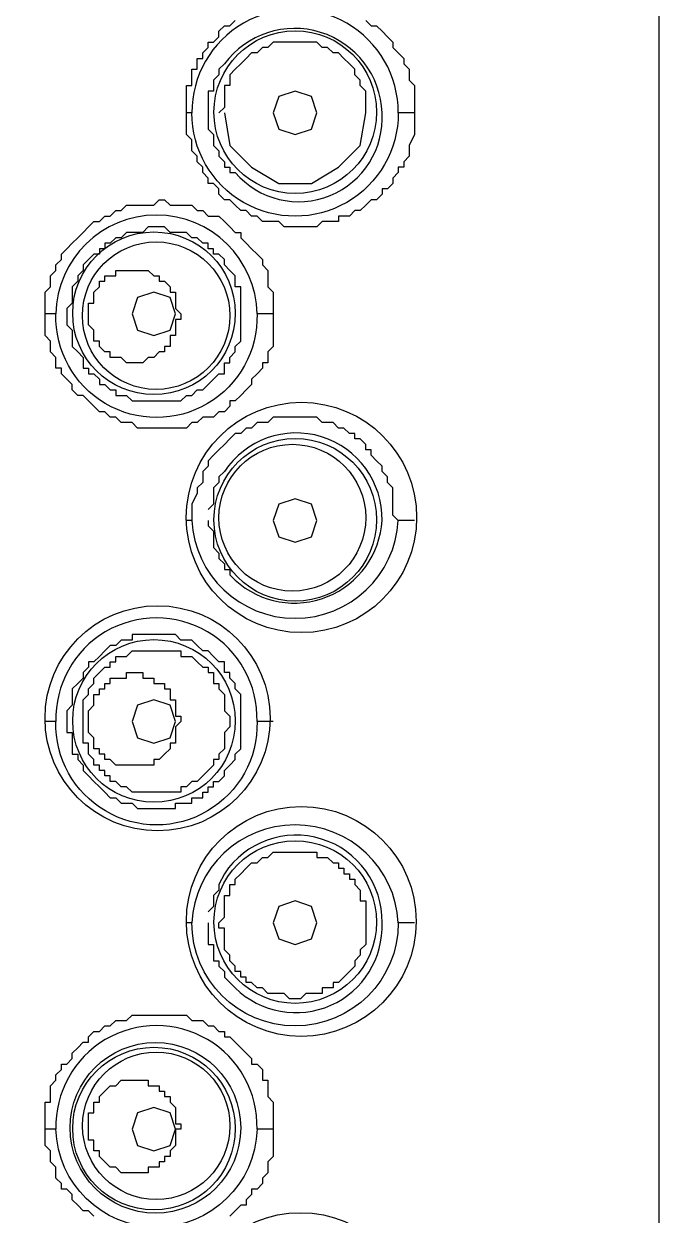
# Model space of a CAD drawing. Extents: x -1585 to -1165, y -4178 to -3881.
# Drawn here: x -1409.94 to -1406.47, y -3987.14 to -3980.62 of the extents above; entities that cross this region are included whole.
import ezdxf

# ---------------------------------------------------------------- set-up
doc = ezdxf.new("R2010")
doc.units = 0
doc.header["$LTSCALE"] = 7
doc.layers.add('DWG', color=7, linetype='CONTINUOUS')

msp = doc.modelspace()

# ---------------------------------------------------------------- linework, layer by layer
at = {"layer": 'DWG'}
for points in [[(-1406.4663, -4033.5221), (-1406.4663, -3967.1796), (-1415.6591, -3967.1796), (-1415.6591, -4033.5221)], [(-1408.5786, -3981.1026), (-1408.5488, -3981.1918), (-1408.4596, -3981.2216), (-1408.3703, -3981.1918), (-1408.3406, -3981.1026), (-1408.3703, -3981.0133), (-1408.4596, -3980.9836), (-1408.5488, -3981.0133)], [(-1409.8281, -3982.2033), (-1409.8281, -3982.1736), (-1409.8281, -3982.1438), (-1409.8281, -3982.1141), (-1409.8281, -3982.0843), (-1409.7983, -3982.0546), (-1409.7983, -3982.0248), (-1409.7983, -3981.9951), (-1409.7686, -3981.9653), (-1409.7686, -3981.9356), (-1409.7388, -3981.9058), (-1409.7388, -3981.8761), (-1409.7091, -3981.8463), (-1409.6793, -3981.8166), (-1409.6496, -3981.7868), (-1409.6198, -3981.7571), (-1409.5901, -3981.7273), (-1409.5603, -3981.6976), (-1409.5306, -3981.6976), (-1409.5008, -3981.6678), (-1409.4711, -3981.6678), (-1409.4413, -3981.6381), (-1409.4116, -3981.6381), (-1409.3818, -3981.6083), (-1409.3521, -3981.6083), (-1409.3223, -3981.6083), (-1409.2926, -3981.6083), (-1409.2628, -3981.6083), (-1409.2331, -3981.6083), (-1409.2033, -3981.5786), (-1409.1736, -3981.5786), (-1409.1438, -3981.6083), (-1409.1141, -3981.6083), (-1409.0843, -3981.6083), (-1409.0546, -3981.6083), (-1409.0248, -3981.6083), (-1408.9951, -3981.6381), (-1408.9653, -3981.6381), (-1408.9356, -3981.6678), (-1408.9058, -3981.6678), (-1408.8761, -3981.6678), (-1408.8463, -3981.6976), (-1408.8166, -3981.7273), (-1408.7868, -3981.7571), (-1408.7571, -3981.7571), (-1408.7571, -3981.7868), (-1408.7273, -3981.8166), (-1408.6976, -3981.8463), (-1408.6678, -3981.8761), (-1408.6381, -3981.9058), (-1408.6381, -3981.9356), (-1408.6083, -3981.9653), (-1408.6083, -3981.9951), (-1408.6083, -3982.0248), (-1408.6083, -3982.0546), (-1408.5786, -3982.0843), (-1408.5786, -3982.1141), (-1408.5786, -3982.1438), (-1408.5786, -3982.2033), (-1408.5786, -3982.2331), (-1408.5786, -3982.2628), (-1408.5786, -3982.2926), (-1408.5786, -3982.3223), (-1408.5786, -3982.3521), (-1408.5786, -3982.3818), (-1408.6083, -3982.4116), (-1408.6083, -3982.4413), (-1408.6083, -3982.4711), (-1408.6381, -3982.4711), (-1408.6381, -3982.5008), (-1408.6678, -3982.5306), (-1408.6976, -3982.5603), (-1408.6976, -3982.5901), (-1408.7273, -3982.6198), (-1408.7571, -3982.6496), (-1408.7868, -3982.6793), (-1408.8166, -3982.6793), (-1408.8166, -3982.7091), (-1408.8463, -3982.7388), (-1408.8761, -3982.7388), (-1408.9058, -3982.7686), (-1408.9356, -3982.7686), (-1408.9653, -3982.7686), (-1408.9951, -3982.7983), (-1409.0248, -3982.7983), (-1409.0546, -3982.8281), (-1409.0843, -3982.8281), (-1409.1141, -3982.8281), (-1409.1438, -3982.8281), (-1409.1736, -3982.8281), (-1409.2033, -3982.8281), (-1409.2331, -3982.8281), (-1409.2628, -3982.8281), (-1409.2926, -3982.8281), (-1409.3223, -3982.8281), (-1409.3521, -3982.7983), (-1409.3818, -3982.7983), (-1409.4116, -3982.7983), (-1409.4413, -3982.7686), (-1409.4711, -3982.7686), (-1409.5008, -3982.7388), (-1409.5306, -3982.7388), (-1409.5603, -3982.7091), (-1409.5901, -3982.6793), (-1409.6198, -3982.6496), (-1409.6496, -3982.6496), (-1409.6793, -3982.6198), (-1409.6793, -3982.5901), (-1409.7091, -3982.5603), (-1409.7388, -3982.5306), (-1409.7388, -3982.5008), (-1409.7686, -3982.5008), (-1409.7686, -3982.4711), (-1409.7686, -3982.4413), (-1409.7983, -3982.4116), (-1409.7983, -3982.3818), (-1409.7983, -3982.3521), (-1409.8281, -3982.3223), (-1409.8281, -3982.2926), (-1409.8281, -3982.2628), (-1409.8281, -3982.2331)], [(-1409.7091, -3982.2033), (-1409.7091, -3982.2331), (-1409.7091, -3982.2628), (-1409.6793, -3982.2926), (-1409.6793, -3982.3223), (-1409.6793, -3982.3521), (-1409.6793, -3982.3818), (-1409.6496, -3982.4116), (-1409.6198, -3982.4413), (-1409.6198, -3982.4711), (-1409.6198, -3982.5008), (-1409.5901, -3982.5008), (-1409.5901, -3982.5306), (-1409.5603, -3982.5306), (-1409.5306, -3982.5603), (-1409.5306, -3982.5901), (-1409.5008, -3982.5901), (-1409.4711, -3982.6198), (-1409.4413, -3982.6198), (-1409.4413, -3982.6496), (-1409.4116, -3982.6496), (-1409.3818, -3982.6496), (-1409.3521, -3982.6793), (-1409.3223, -3982.6793), (-1409.2926, -3982.6793), (-1409.2628, -3982.6793), (-1409.2331, -3982.6793), (-1409.2033, -3982.6793), (-1409.1736, -3982.6793), (-1409.1438, -3982.6793), (-1409.1141, -3982.6793), (-1409.0843, -3982.6793), (-1409.0546, -3982.6496), (-1409.0248, -3982.6496), (-1408.9951, -3982.6198), (-1408.9653, -3982.6198), (-1408.9356, -3982.5901), (-1408.9058, -3982.5603), (-1408.8761, -3982.5306), (-1408.8463, -3982.5306), (-1408.8463, -3982.5008), (-1408.8463, -3982.4711), (-1408.8166, -3982.4711), (-1408.8166, -3982.4413), (-1408.7868, -3982.4116), (-1408.7868, -3982.3818), (-1408.7571, -3982.3521), (-1408.7571, -3982.3223), (-1408.7571, -3982.2926), (-1408.7571, -3982.2628), (-1408.7571, -3982.2331), (-1408.7571, -3982.2033), (-1408.7571, -3982.1736), (-1408.7571, -3982.1438), (-1408.7571, -3982.1141), (-1408.7571, -3982.0843), (-1408.7571, -3982.0546), (-1408.7868, -3982.0546), (-1408.7868, -3982.0248), (-1408.7868, -3981.9951), (-1408.8166, -3981.9653), (-1408.8463, -3981.9356), (-1408.8463, -3981.9058), (-1408.8761, -3981.8761), (-1408.9058, -3981.8761), (-1408.9058, -3981.8463), (-1408.9356, -3981.8463), (-1408.9356, -3981.8166), (-1408.9653, -3981.8166), (-1408.9951, -3981.7868), (-1409.0248, -3981.7868), (-1409.0546, -3981.7571), (-1409.0843, -3981.7571), (-1409.1141, -3981.7571), (-1409.1438, -3981.7571), (-1409.1736, -3981.7273), (-1409.2033, -3981.7273), (-1409.2331, -3981.7273), (-1409.2628, -3981.7273), (-1409.2926, -3981.7571), (-1409.3223, -3981.7571), (-1409.3521, -3981.7571), (-1409.3818, -3981.7571), (-1409.4116, -3981.7868), (-1409.4413, -3981.7868), (-1409.4711, -3981.8166), (-1409.5008, -3981.8166), (-1409.5008, -3981.8463), (-1409.5306, -3981.8463), (-1409.5306, -3981.8761), (-1409.5603, -3981.8761), (-1409.5901, -3981.9058), (-1409.6198, -3981.9356), (-1409.6198, -3981.9653), (-1409.6496, -3981.9951), (-1409.6496, -3982.0248), (-1409.6793, -3982.0546), (-1409.6793, -3982.0843), (-1409.6793, -3982.1141), (-1409.6793, -3982.1438), (-1409.7091, -3982.1736)], [(-1409.5901, -3982.2033), (-1409.5901, -3982.1736), (-1409.5901, -3982.1438), (-1409.5603, -3982.1438), (-1409.5603, -3982.1141), (-1409.5603, -3982.0843), (-1409.5306, -3982.0546), (-1409.5306, -3982.0248), (-1409.5008, -3982.0248), (-1409.5008, -3981.9951), (-1409.4711, -3981.9951), (-1409.4413, -3981.9951), (-1409.4413, -3981.9653), (-1409.4116, -3981.9653), (-1409.3818, -3981.9653), (-1409.3521, -3981.9653), (-1409.3223, -3981.9653), (-1409.2926, -3981.9653), (-1409.2628, -3981.9653), (-1409.2331, -3981.9951), (-1409.2033, -3981.9951), (-1409.2033, -3982.0248), (-1409.1736, -3982.0248), (-1409.1438, -3982.0546), (-1409.1438, -3982.0843), (-1409.1141, -3982.0843), (-1409.1141, -3982.1141), (-1409.1141, -3982.1438), (-1409.1141, -3982.1736), (-1409.0843, -3982.2033), (-1409.0843, -3982.2331), (-1409.1141, -3982.2331), (-1409.1141, -3982.2628), (-1409.1141, -3982.2926), (-1409.1141, -3982.3223), (-1409.1438, -3982.3223), (-1409.1438, -3982.3521), (-1409.1438, -3982.3818), (-1409.1736, -3982.3818), (-1409.1736, -3982.4116), (-1409.2033, -3982.4116), (-1409.2331, -3982.4413), (-1409.2628, -3982.4413), (-1409.2926, -3982.4711), (-1409.3223, -3982.4711), (-1409.3521, -3982.4711), (-1409.3818, -3982.4711), (-1409.4116, -3982.4413), (-1409.4413, -3982.4413), (-1409.4711, -3982.4413), (-1409.4711, -3982.4116), (-1409.5008, -3982.4116), (-1409.5306, -3982.3818), (-1409.5306, -3982.3521), (-1409.5603, -3982.3521), (-1409.5603, -3982.3223), (-1409.5603, -3982.2926), (-1409.5901, -3982.2628), (-1409.5901, -3982.2331)], [(-1409.3521, -3982.2033), (-1409.3223, -3982.2926), (-1409.2331, -3982.3223), (-1409.1438, -3982.2926), (-1409.1141, -3982.2033), (-1409.1438, -3982.1141), (-1409.2331, -3982.0843), (-1409.3223, -3982.1141)], [(-1408.5786, -3983.3338), (-1408.5488, -3983.4231), (-1408.4596, -3983.4528), (-1408.3703, -3983.4231), (-1408.3406, -3983.3338), (-1408.3703, -3983.2446), (-1408.4596, -3983.2148), (-1408.5488, -3983.2446)], [(-1409.7091, -3984.4346), (-1409.7091, -3984.4643), (-1409.7091, -3984.4941), (-1409.6793, -3984.4941), (-1409.6793, -3984.5238), (-1409.6793, -3984.5536), (-1409.6793, -3984.5833), (-1409.6793, -3984.6131), (-1409.6496, -3984.6131), (-1409.6496, -3984.6428), (-1409.6198, -3984.6726), (-1409.6198, -3984.7023), (-1409.5901, -3984.7321), (-1409.5603, -3984.7618), (-1409.5306, -3984.7916), (-1409.5008, -3984.8213), (-1409.4711, -3984.8511), (-1409.4413, -3984.8511), (-1409.4116, -3984.8808), (-1409.3818, -3984.8808), (-1409.3521, -3984.8808), (-1409.3223, -3984.9106), (-1409.2926, -3984.9106), (-1409.2628, -3984.9106), (-1409.2331, -3984.9106), (-1409.2033, -3984.9106), (-1409.1736, -3984.9106), (-1409.1438, -3984.9106), (-1409.1141, -3984.9106), (-1409.1141, -3984.8808), (-1409.0843, -3984.8808), (-1409.0546, -3984.8808), (-1409.0248, -3984.8808), (-1409.0248, -3984.8511), (-1408.9951, -3984.8511), (-1408.9653, -3984.8511), (-1408.9653, -3984.8213), (-1408.9356, -3984.8213), (-1408.9356, -3984.7916), (-1408.9058, -3984.7916), (-1408.9058, -3984.7618), (-1408.8761, -3984.7618), (-1408.8463, -3984.7321), (-1408.8463, -3984.7023), (-1408.8166, -3984.6726), (-1408.7868, -3984.6428), (-1408.7868, -3984.6131), (-1408.7571, -3984.5833), (-1408.7571, -3984.5536), (-1408.7571, -3984.5238), (-1408.7571, -3984.4941), (-1408.7571, -3984.4643), (-1408.7571, -3984.4346), (-1408.7571, -3984.4048), (-1408.7571, -3984.3751), (-1408.7571, -3984.3453), (-1408.7571, -3984.3156), (-1408.7571, -3984.2858), (-1408.7868, -3984.2561), (-1408.7868, -3984.2263), (-1408.8166, -3984.1966), (-1408.8166, -3984.1668), (-1408.8463, -3984.1668), (-1408.8463, -3984.1371), (-1408.8463, -3984.1073), (-1408.8761, -3984.1073), (-1408.9058, -3984.0776), (-1408.9356, -3984.0478), (-1408.9653, -3984.0478), (-1408.9951, -3984.0181), (-1409.0248, -3983.9883), (-1409.0546, -3983.9883), (-1409.0843, -3983.9883), (-1409.1141, -3983.9586), (-1409.1438, -3983.9586), (-1409.1736, -3983.9586), (-1409.2033, -3983.9586), (-1409.2331, -3983.9586), (-1409.2628, -3983.9586), (-1409.2926, -3983.9586), (-1409.3223, -3983.9586), (-1409.3521, -3983.9586), (-1409.3521, -3983.9883), (-1409.3818, -3983.9883), (-1409.4116, -3983.9883), (-1409.4413, -3984.0181), (-1409.4711, -3984.0181), (-1409.5008, -3984.0478), (-1409.5306, -3984.0776), (-1409.5603, -3984.1073), (-1409.5901, -3984.1073), (-1409.5901, -3984.1371), (-1409.6198, -3984.1668), (-1409.6198, -3984.1966), (-1409.6496, -3984.2263), (-1409.6793, -3984.2561), (-1409.6793, -3984.2858), (-1409.6793, -3984.3156), (-1409.6793, -3984.3453), (-1409.7091, -3984.3751), (-1409.7091, -3984.4048)], [(-1409.6198, -3984.4346), (-1409.6198, -3984.4048), (-1409.6198, -3984.3751), (-1409.6198, -3984.3453), (-1409.6198, -3984.3156), (-1409.5901, -3984.2858), (-1409.5901, -3984.2561), (-1409.5603, -3984.2263), (-1409.5603, -3984.1966), (-1409.5306, -3984.1668), (-1409.5008, -3984.1371), (-1409.4711, -3984.1371), (-1409.4711, -3984.1073), (-1409.4413, -3984.1073), (-1409.4413, -3984.0776), (-1409.4116, -3984.0776), (-1409.3818, -3984.0776), (-1409.3521, -3984.0478), (-1409.3223, -3984.0478), (-1409.2926, -3984.0478), (-1409.2628, -3984.0478), (-1409.2331, -3984.0478), (-1409.2033, -3984.0478), (-1409.1736, -3984.0478), (-1409.1438, -3984.0478), (-1409.1141, -3984.0478), (-1409.0843, -3984.0478), (-1409.0843, -3984.0776), (-1409.0546, -3984.0776), (-1409.0248, -3984.0776), (-1408.9951, -3984.1073), (-1408.9653, -3984.1371), (-1408.9356, -3984.1371), (-1408.9356, -3984.1668), (-1408.9058, -3984.1668), (-1408.9058, -3984.1966), (-1408.9058, -3984.2263), (-1408.8761, -3984.2263), (-1408.8761, -3984.2561), (-1408.8463, -3984.2858), (-1408.8463, -3984.3156), (-1408.8463, -3984.3453), (-1408.8463, -3984.3751), (-1408.8166, -3984.4048), (-1408.8166, -3984.4346), (-1408.8166, -3984.4643), (-1408.8463, -3984.4941), (-1408.8463, -3984.5238), (-1408.8463, -3984.5536), (-1408.8463, -3984.5833), (-1408.8761, -3984.6131), (-1408.8761, -3984.6428), (-1408.9058, -3984.6428), (-1408.9058, -3984.6726), (-1408.9356, -3984.7023), (-1408.9653, -3984.7321), (-1408.9951, -3984.7618), (-1409.0248, -3984.7618), (-1409.0546, -3984.7916), (-1409.0843, -3984.7916), (-1409.0843, -3984.8213), (-1409.1141, -3984.8213), (-1409.1438, -3984.8213), (-1409.1736, -3984.8213), (-1409.2033, -3984.8213), (-1409.2331, -3984.8213), (-1409.2628, -3984.8213), (-1409.2926, -3984.8213), (-1409.3223, -3984.8213), (-1409.3521, -3984.8213), (-1409.3818, -3984.7916), (-1409.4116, -3984.7916), (-1409.4413, -3984.7618), (-1409.4711, -3984.7618), (-1409.4711, -3984.7321), (-1409.5008, -3984.7321), (-1409.5008, -3984.7023), (-1409.5306, -3984.7023), (-1409.5306, -3984.6726), (-1409.5603, -3984.6726), (-1409.5603, -3984.6428), (-1409.5901, -3984.6131), (-1409.5901, -3984.5833), (-1409.5901, -3984.5536), (-1409.6198, -3984.5536), (-1409.6198, -3984.5238), (-1409.6198, -3984.4941), (-1409.6198, -3984.4643)], [(-1409.5901, -3984.4346), (-1409.5901, -3984.4048), (-1409.5901, -3984.3751), (-1409.5603, -3984.3453), (-1409.5603, -3984.3156), (-1409.5603, -3984.2858), (-1409.5306, -3984.2858), (-1409.5306, -3984.2561), (-1409.5008, -3984.2561), (-1409.5008, -3984.2263), (-1409.4711, -3984.2263), (-1409.4711, -3984.1966), (-1409.4413, -3984.1966), (-1409.4116, -3984.1966), (-1409.3818, -3984.1966), (-1409.3818, -3984.1668), (-1409.3521, -3984.1668), (-1409.3223, -3984.1668), (-1409.2926, -3984.1668), (-1409.2926, -3984.1966), (-1409.2628, -3984.1966), (-1409.2331, -3984.1966), (-1409.2331, -3984.2263), (-1409.2033, -3984.2263), (-1409.1736, -3984.2263), (-1409.1736, -3984.2561), (-1409.1438, -3984.2561), (-1409.1438, -3984.2858), (-1409.1438, -3984.3156), (-1409.1141, -3984.3156), (-1409.1141, -3984.3453), (-1409.1141, -3984.3751), (-1409.1141, -3984.4048), (-1409.0843, -3984.4048), (-1409.0843, -3984.4346), (-1409.1141, -3984.4643), (-1409.1141, -3984.4941), (-1409.1141, -3984.5238), (-1409.1141, -3984.5536), (-1409.1438, -3984.5536), (-1409.1438, -3984.5833), (-1409.1736, -3984.6131), (-1409.2033, -3984.6428), (-1409.2331, -3984.6428), (-1409.2331, -3984.6726), (-1409.2628, -3984.6726), (-1409.2926, -3984.6726), (-1409.3223, -3984.6726), (-1409.3521, -3984.6726), (-1409.3818, -3984.6726), (-1409.4116, -3984.6726), (-1409.4413, -3984.6726), (-1409.4711, -3984.6428), (-1409.5008, -3984.6428), (-1409.5008, -3984.6131), (-1409.5306, -3984.6131), (-1409.5306, -3984.5833), (-1409.5603, -3984.5833), (-1409.5603, -3984.5536), (-1409.5603, -3984.5238), (-1409.5901, -3984.4941), (-1409.5901, -3984.4643)], [(-1409.3521, -3984.4346), (-1409.3223, -3984.5238), (-1409.2331, -3984.5536), (-1409.1438, -3984.5238), (-1409.1141, -3984.4346), (-1409.1438, -3984.3453), (-1409.2331, -3984.3156), (-1409.3223, -3984.3453)], [(-1408.0728, -3985.5353), (-1408.0728, -3985.5651), (-1408.0728, -3985.5948), (-1408.0728, -3985.6246), (-1408.0728, -3985.6543), (-1408.1026, -3985.6841), (-1408.1026, -3985.7138), (-1408.1323, -3985.7436), (-1408.1323, -3985.7733), (-1408.1621, -3985.8031), (-1408.1918, -3985.8328), (-1408.2216, -3985.8626), (-1408.2513, -3985.8626), (-1408.2513, -3985.8923), (-1408.2811, -3985.8923), (-1408.3108, -3985.8923), (-1408.3108, -3985.9221), (-1408.3406, -3985.9221), (-1408.3703, -3985.9221), (-1408.4001, -3985.9221), (-1408.4298, -3985.9518), (-1408.4596, -3985.9518), (-1408.4893, -3985.9518), (-1408.5191, -3985.9221), (-1408.5488, -3985.9221), (-1408.5786, -3985.9221), (-1408.6083, -3985.9221), (-1408.6381, -3985.8923), (-1408.6678, -3985.8923), (-1408.6976, -3985.8626), (-1408.7273, -3985.8626), (-1408.7273, -3985.8328), (-1408.7571, -3985.8328), (-1408.7571, -3985.8031), (-1408.7868, -3985.8031), (-1408.7868, -3985.7733), (-1408.8166, -3985.7436), (-1408.8166, -3985.7138), (-1408.8463, -3985.6841), (-1408.8463, -3985.6543), (-1408.8463, -3985.6246), (-1408.8463, -3985.5948), (-1408.8463, -3985.5651), (-1408.8761, -3985.5651), (-1408.8761, -3985.5353), (-1408.8463, -3985.5056), (-1408.8463, -3985.4758), (-1408.8463, -3985.4461), (-1408.8463, -3985.4163), (-1408.8463, -3985.3866), (-1408.8166, -3985.3866), (-1408.8166, -3985.3568), (-1408.8166, -3985.3271), (-1408.7868, -3985.3271), (-1408.7868, -3985.2973), (-1408.7571, -3985.2676), (-1408.7273, -3985.2378), (-1408.6976, -3985.2081), (-1408.6678, -3985.2081), (-1408.6381, -3985.1783), (-1408.6083, -3985.1783), (-1408.5786, -3985.1486), (-1408.5488, -3985.1486), (-1408.5191, -3985.1486), (-1408.4893, -3985.1486), (-1408.4596, -3985.1486), (-1408.4298, -3985.1486), (-1408.4001, -3985.1486), (-1408.3703, -3985.1486), (-1408.3406, -3985.1486), (-1408.3406, -3985.1783), (-1408.3108, -3985.1783), (-1408.2811, -3985.1783), (-1408.2513, -3985.2081), (-1408.2216, -3985.2081), (-1408.2216, -3985.2378), (-1408.1918, -3985.2378), (-1408.1918, -3985.2676), (-1408.1621, -3985.2676), (-1408.1621, -3985.2973), (-1408.1323, -3985.2973), (-1408.1323, -3985.3271), (-1408.1026, -3985.3568), (-1408.1026, -3985.3866), (-1408.1026, -3985.4163), (-1408.0728, -3985.4163), (-1408.0728, -3985.4461), (-1408.0728, -3985.4758), (-1408.0728, -3985.5056)], [(-1408.5786, -3985.5353), (-1408.5488, -3985.6246), (-1408.4596, -3985.6543), (-1408.3703, -3985.6246), (-1408.3406, -3985.5353), (-1408.3703, -3985.4461), (-1408.4596, -3985.4163), (-1408.5488, -3985.4461)], [(-1409.5901, -3986.6658), (-1409.5901, -3986.6361), (-1409.5901, -3986.6063), (-1409.5901, -3986.5766), (-1409.5603, -3986.5766), (-1409.5603, -3986.5468), (-1409.5603, -3986.5171), (-1409.5306, -3986.5171), (-1409.5306, -3986.4873), (-1409.5008, -3986.4576), (-1409.4711, -3986.4278), (-1409.4413, -3986.4278), (-1409.4116, -3986.3981), (-1409.3818, -3986.3981), (-1409.3521, -3986.3981), (-1409.3223, -3986.3981), (-1409.2926, -3986.3981), (-1409.2628, -3986.3981), (-1409.2628, -3986.4278), (-1409.2331, -3986.4278), (-1409.2033, -3986.4278), (-1409.2033, -3986.4576), (-1409.1736, -3986.4576), (-1409.1736, -3986.4873), (-1409.1438, -3986.4873), (-1409.1438, -3986.5171), (-1409.1141, -3986.5468), (-1409.1141, -3986.5766), (-1409.1141, -3986.6063), (-1409.1141, -3986.6361), (-1409.0843, -3986.6361), (-1409.0843, -3986.6658), (-1409.1141, -3986.6658), (-1409.1141, -3986.6956), (-1409.1141, -3986.7253), (-1409.1141, -3986.7551), (-1409.1438, -3986.7848), (-1409.1438, -3986.8146), (-1409.1736, -3986.8146), (-1409.1736, -3986.8443), (-1409.2033, -3986.8443), (-1409.2033, -3986.8741), (-1409.2331, -3986.8741), (-1409.2628, -3986.8741), (-1409.2628, -3986.9038), (-1409.2926, -3986.9038), (-1409.3223, -3986.9038), (-1409.3521, -3986.9038), (-1409.3818, -3986.9038), (-1409.4116, -3986.9038), (-1409.4413, -3986.8741), (-1409.4711, -3986.8741), (-1409.5008, -3986.8443), (-1409.5306, -3986.8146), (-1409.5306, -3986.7848), (-1409.5603, -3986.7848), (-1409.5603, -3986.7551), (-1409.5603, -3986.7253), (-1409.5901, -3986.7253), (-1409.5901, -3986.6956)], [(-1409.3521, -3986.6658), (-1409.3223, -3986.7551), (-1409.2331, -3986.7848), (-1409.1438, -3986.7551), (-1409.1141, -3986.6658), (-1409.1438, -3986.5766), (-1409.2331, -3986.5468), (-1409.3223, -3986.5766)]]:
    msp.add_lwpolyline(points, close=True, dxfattribs=at)
for points in [[(-1408.0728, -3980.5968), (-1408.0431, -3980.6266), (-1408.0133, -3980.6266), (-1407.9836, -3980.6563), (-1407.9538, -3980.6861), (-1407.9241, -3980.7158), (-1407.9241, -3980.7456), (-1407.8943, -3980.7753), (-1407.8646, -3980.8051), (-1407.8646, -3980.8348), (-1407.8348, -3980.8646), (-1407.8348, -3980.8943), (-1407.8348, -3980.9241), (-1407.8051, -3980.9538), (-1407.8051, -3980.9836), (-1407.8051, -3981.0133), (-1407.8051, -3981.0431), (-1407.8051, -3981.0728), (-1407.8051, -3981.1026), (-1407.8051, -3981.1323), (-1407.8051, -3981.1621), (-1407.8051, -3981.1918), (-1407.8051, -3981.2216), (-1407.8348, -3981.2811), (-1407.8348, -3981.3108), (-1407.8348, -3981.3406), (-1407.8646, -3981.3703), (-1407.8646, -3981.4001), (-1407.8943, -3981.4001), (-1407.8943, -3981.4298), (-1407.9241, -3981.4596), (-1407.9241, -3981.4893), (-1407.9538, -3981.5191), (-1407.9836, -3981.5191), (-1407.9836, -3981.5488), (-1408.0133, -3981.5786), (-1408.0431, -3981.5786), (-1408.0728, -3981.6083), (-1408.1026, -3981.6381), (-1408.1323, -3981.6381), (-1408.1621, -3981.6678), (-1408.1918, -3981.6678), (-1408.2216, -3981.6678), (-1408.2216, -3981.6976), (-1408.2513, -3981.6976), (-1408.2811, -3981.6976), (-1408.3108, -3981.6976), (-1408.3406, -3981.7273), (-1408.3703, -3981.7273), (-1408.4001, -3981.7273), (-1408.4298, -3981.7273), (-1408.4596, -3981.7273), (-1408.4893, -3981.7273), (-1408.5191, -3981.7273), (-1408.5488, -3981.6976), (-1408.5786, -3981.6976), (-1408.6083, -3981.6976), (-1408.6381, -3981.6976), (-1408.6678, -3981.6678), (-1408.6976, -3981.6678), (-1408.7273, -3981.6381), (-1408.7571, -3981.6381), (-1408.7868, -3981.6083), (-1408.8166, -3981.5786), (-1408.8463, -3981.5786), (-1408.8761, -3981.5488), (-1408.8761, -3981.5191), (-1408.9058, -3981.4893), (-1408.9356, -3981.4893), (-1408.9356, -3981.4596), (-1408.9653, -3981.4298), (-1408.9653, -3981.4001), (-1408.9951, -3981.3703), (-1408.9951, -3981.3406), (-1409.0248, -3981.3108), (-1409.0248, -3981.2811), (-1409.0248, -3981.2513), (-1409.0546, -3981.2216), (-1409.0546, -3981.1918), (-1409.0546, -3981.1621), (-1409.0546, -3981.1323), (-1409.0546, -3981.1026), (-1409.0546, -3981.0728), (-1409.0546, -3981.0431), (-1409.0546, -3981.0133), (-1409.0546, -3980.9836), (-1409.0546, -3980.9538), (-1409.0248, -3980.9538), (-1409.0248, -3980.9241), (-1409.0248, -3980.8943), (-1409.0248, -3980.8646), (-1408.9951, -3980.8646), (-1408.9951, -3980.8348), (-1408.9951, -3980.8051), (-1408.9653, -3980.8051), (-1408.9653, -3980.7753), (-1408.9356, -3980.7456), (-1408.9356, -3980.7158), (-1408.9058, -3980.7158), (-1408.8761, -3980.6861), (-1408.8761, -3980.6563), (-1408.8463, -3980.6266), (-1408.8166, -3980.6266), (-1408.7868, -3980.5968)], [(-1408.8463, -3981.1026), (-1408.8166, -3981.2811), (-1408.6976, -3981.4001), (-1408.5488, -3981.4893), (-1408.3703, -3981.4893), (-1408.2216, -3981.4001), (-1408.1026, -3981.2811), (-1408.0728, -3981.1026), (-1408.0728, -3981.0728), (-1408.0728, -3981.0431), (-1408.0728, -3981.0133), (-1408.0728, -3980.9836), (-1408.1026, -3980.9538), (-1408.1026, -3980.9241), (-1408.1323, -3980.8943), (-1408.1323, -3980.8646), (-1408.1621, -3980.8348), (-1408.1918, -3980.8051), (-1408.2216, -3980.7753), (-1408.2513, -3980.7753), (-1408.2811, -3980.7456), (-1408.3108, -3980.7456), (-1408.3406, -3980.7158), (-1408.3703, -3980.7158), (-1408.4001, -3980.7158), (-1408.4298, -3980.7158), (-1408.4596, -3980.7158), (-1408.4893, -3980.7158), (-1408.5191, -3980.7158), (-1408.5488, -3980.7158), (-1408.5786, -3980.7158), (-1408.6083, -3980.7456), (-1408.6381, -3980.7456), (-1408.6678, -3980.7753), (-1408.6976, -3980.7753), (-1408.7273, -3980.8051), (-1408.7571, -3980.8348), (-1408.7868, -3980.8646), (-1408.8166, -3980.8943), (-1408.8166, -3980.9241), (-1408.8166, -3980.9538), (-1408.8463, -3980.9538), (-1408.8463, -3980.9836), (-1408.8463, -3981.0133), (-1408.8463, -3981.0431), (-1408.8463, -3981.0728), (-1408.8761, -3981.1026)], [(-1407.8051, -3983.3338), (-1407.8348, -3983.3338), (-1407.8646, -3983.3338), (-1407.8943, -3983.3338), (-1407.9241, -3983.3041), (-1407.9241, -3983.2743), (-1407.9241, -3983.2446), (-1407.9241, -3983.2148), (-1407.9241, -3983.1851), (-1407.9241, -3983.1553), (-1407.9538, -3983.1256), (-1407.9538, -3983.0958), (-1407.9836, -3983.0661), (-1407.9836, -3983.0363), (-1408.0133, -3983.0066), (-1408.0431, -3982.9768), (-1408.0431, -3982.9471), (-1408.0728, -3982.9471), (-1408.0728, -3982.9173), (-1408.1026, -3982.8876), (-1408.1323, -3982.8876), (-1408.1323, -3982.8578), (-1408.1621, -3982.8578), (-1408.1918, -3982.8281), (-1408.2216, -3982.8281), (-1408.2513, -3982.7983), (-1408.2811, -3982.7983), (-1408.3108, -3982.7983), (-1408.3406, -3982.7686), (-1408.3703, -3982.7686), (-1408.4001, -3982.7686), (-1408.4298, -3982.7686), (-1408.4596, -3982.7686), (-1408.4893, -3982.7686), (-1408.5191, -3982.7686), (-1408.5488, -3982.7686), (-1408.5786, -3982.7686), (-1408.6083, -3982.7983), (-1408.6381, -3982.7983), (-1408.6678, -3982.7983), (-1408.6976, -3982.8281), (-1408.7273, -3982.8281), (-1408.7571, -3982.8578), (-1408.7868, -3982.8578), (-1408.8166, -3982.8876), (-1408.8463, -3982.9173), (-1408.8761, -3982.9471), (-1408.9058, -3982.9768), (-1408.9356, -3983.0066), (-1408.9356, -3983.0363), (-1408.9653, -3983.0661), (-1408.9653, -3983.0958), (-1408.9653, -3983.1256), (-1408.9951, -3983.1553), (-1408.9951, -3983.1851), (-1409.0248, -3983.2446), (-1409.0248, -3983.2743), (-1409.0248, -3983.3041), (-1409.0248, -3983.3338), (-1409.0546, -3983.3338)], [(-1409.5603, -3987.1418), (-1409.5901, -3987.1121), (-1409.6198, -3987.1121), (-1409.6496, -3987.0823), (-1409.6793, -3987.0526), (-1409.6793, -3987.0228), (-1409.7091, -3986.9931), (-1409.7388, -3986.9931), (-1409.7388, -3986.9633), (-1409.7686, -3986.9336), (-1409.7686, -3986.9038), (-1409.7686, -3986.8741), (-1409.7983, -3986.8443), (-1409.7983, -3986.8146), (-1409.7983, -3986.7848), (-1409.8281, -3986.7551), (-1409.8281, -3986.7253), (-1409.8281, -3986.6956), (-1409.8281, -3986.6658), (-1409.8281, -3986.6063), (-1409.8281, -3986.5766), (-1409.8281, -3986.5468), (-1409.8281, -3986.5171), (-1409.7983, -3986.5171), (-1409.7983, -3986.4873), (-1409.7983, -3986.4576), (-1409.7983, -3986.4278), (-1409.7686, -3986.3981), (-1409.7686, -3986.3683), (-1409.7388, -3986.3386), (-1409.7388, -3986.3088), (-1409.7091, -3986.3088), (-1409.6793, -3986.2791), (-1409.6793, -3986.2493), (-1409.6496, -3986.2196), (-1409.6198, -3986.1898), (-1409.5901, -3986.1898), (-1409.5901, -3986.1601), (-1409.5603, -3986.1303), (-1409.5306, -3986.1303), (-1409.5008, -3986.1006), (-1409.4711, -3986.1006), (-1409.4413, -3986.0708), (-1409.4116, -3986.0708), (-1409.3818, -3986.0708), (-1409.3521, -3986.0411), (-1409.3223, -3986.0411), (-1409.2926, -3986.0411), (-1409.2628, -3986.0411), (-1409.2331, -3986.0411), (-1409.2033, -3986.0411), (-1409.1736, -3986.0411), (-1409.1438, -3986.0411), (-1409.1141, -3986.0411), (-1409.0843, -3986.0411), (-1409.0546, -3986.0411), (-1409.0248, -3986.0708), (-1408.9951, -3986.0708), (-1408.9653, -3986.0708), (-1408.9356, -3986.1006), (-1408.9058, -3986.1006), (-1408.8761, -3986.1303), (-1408.8463, -3986.1303), (-1408.8463, -3986.1601), (-1408.8166, -3986.1601), (-1408.7868, -3986.1898), (-1408.7571, -3986.2196), (-1408.7273, -3986.2493), (-1408.6976, -3986.2791), (-1408.6976, -3986.3088), (-1408.6678, -3986.3088), (-1408.6381, -3986.3386), (-1408.6381, -3986.3683), (-1408.6381, -3986.3981), (-1408.6083, -3986.3981), (-1408.6083, -3986.4278), (-1408.6083, -3986.4576), (-1408.6083, -3986.4873), (-1408.5786, -3986.5171), (-1408.5786, -3986.5468), (-1408.5786, -3986.5766), (-1408.5786, -3986.6658), (-1408.5786, -3986.6956), (-1408.5786, -3986.7253), (-1408.5786, -3986.7551), (-1408.5786, -3986.7848), (-1408.5786, -3986.8146), (-1408.6083, -3986.8443), (-1408.6083, -3986.8741), (-1408.6083, -3986.9038), (-1408.6381, -3986.9336), (-1408.6381, -3986.9633), (-1408.6678, -3986.9931), (-1408.6976, -3986.9931), (-1408.6976, -3987.0228), (-1408.7273, -3987.0526), (-1408.7273, -3987.0823), (-1408.7571, -3987.0823), (-1408.7868, -3987.1121), (-1408.8166, -3987.1418)]]:
    msp.add_lwpolyline(points, dxfattribs=at)
msp.add_lwpolyline([(-1407.9836, -3981.1026, 0.710403), (-1408.8463, -3980.8348), (-1408.8761, -3980.8646), (-1408.8761, -3980.8943), (-1408.9058, -3980.9241), (-1408.9058, -3980.9538), (-1408.9058, -3980.9836), (-1408.9356, -3980.9836), (-1408.9356, -3981.0133), (-1408.9356, -3981.0431), (-1408.9356, -3981.0728), (-1408.9356, -3981.1026), (-1408.9356, -3981.1323), (-1408.9356, -3981.1621), (-1408.9356, -3981.1918), (-1408.9058, -3981.2216), (-1408.9058, -3981.2513), (-1408.9058, -3981.2811), (-1408.8761, -3981.3108), (-1408.8761, -3981.3406), (-1408.8463, -3981.3703), (-1408.8463, -3981.4001), (-1408.8166, -3981.4001), (-1408.8166, -3981.4298), (-1408.7868, -3981.4298, 0.720759)], format="xyb", close=True, dxfattribs=at)
for points in [[(-1407.8051, -3981.1026), (-1407.8348, -3981.1026), (-1407.8646, -3981.1026), (-1407.8943, -3981.1026, -1.001386), (-1409.0248, -3981.1026), (-1409.0546, -3981.1026)], [(-1408.5786, -3982.2033), (-1408.6083, -3982.2033), (-1408.6381, -3982.2033), (-1408.6678, -3982.2033, -1.030318), (-1409.7686, -3982.2033), (-1409.7983, -3982.2033), (-1409.8281, -3982.2033)], [(-1408.9356, -3983.3338), (-1408.9356, -3983.3636), (-1408.9058, -3983.3933), (-1408.9058, -3983.4231), (-1408.9058, -3983.4528), (-1408.9058, -3983.4826), (-1408.8761, -3983.5123), (-1408.8761, -3983.5421), (-1408.8463, -3983.5718), (-1408.8463, -3983.6016), (-1408.8166, -3983.6016), (-1408.8166, -3983.6313), (-1408.7868, -3983.6611, 0.630591), (-1407.9836, -3983.3338, 0.751306), (-1408.8463, -3983.0661), (-1408.8761, -3983.0958), (-1408.8761, -3983.1256), (-1408.9058, -3983.1553), (-1408.9058, -3983.1851), (-1408.9058, -3983.2148), (-1408.9058, -3983.2446), (-1408.9356, -3983.2743)], [(-1408.5786, -3984.4346), (-1408.6083, -3984.4346), (-1408.6381, -3984.4346), (-1408.6678, -3984.4346, -1.027392), (-1409.7686, -3984.4346), (-1409.7983, -3984.4346), (-1409.8281, -3984.4346)], [(-1408.9356, -3985.5353), (-1408.9356, -3985.5651), (-1408.9356, -3985.5948), (-1408.9356, -3985.6246), (-1408.9356, -3985.6543), (-1408.9058, -3985.6543), (-1408.9058, -3985.6841), (-1408.9058, -3985.7138), (-1408.9058, -3985.7436), (-1408.8761, -3985.7436), (-1408.8761, -3985.7733), (-1408.8463, -3985.8031), (-1408.8463, -3985.8328), (-1408.8166, -3985.8626), (-1408.7868, -3985.8923, 0.680857), (-1407.9836, -3985.5353, 0.751306), (-1408.8463, -3985.2676), (-1408.8761, -3985.3271), (-1408.8761, -3985.3568), (-1408.9058, -3985.3866), (-1408.9058, -3985.4163), (-1408.9058, -3985.4461), (-1408.9356, -3985.4758)], [(-1407.8051, -3985.5353), (-1407.8348, -3985.5353), (-1407.8646, -3985.5353), (-1407.8943, -3985.5353, -1), (-1409.0248, -3985.5353), (-1409.0546, -3985.5353)], [(-1408.5786, -3986.6658), (-1408.6083, -3986.6658), (-1408.6381, -3986.6658), (-1408.6678, -3986.6658, -0.973338), (-1409.7686, -3986.6658), (-1409.7983, -3986.6658), (-1409.8281, -3986.6658)]]:
    msp.add_lwpolyline(points, format="xyb", dxfattribs=at)
for centre, radius in [((-1408.4584, -3981.0991), 0.4451), ((-1409.2319, -3982.1999), 0.4451), ((-1409.2201, -3982.213), 0.4037), ((-1408.4245, -3983.3176), 0.6303), ((-1408.4584, -3983.3304), 0.4451), ((-1408.4744, -3983.3189), 0.4019), ((-1409.2121, -3984.4167), 0.6162), ((-1409.2319, -3984.4311), 0.4451), ((-1408.4255, -3985.5284), 0.6291), ((-1408.4584, -3985.5319), 0.4451), ((-1409.224, -3986.6582), 0.467), ((-1409.2319, -3986.6624), 0.4451), ((-1409.2195, -3986.6471), 0.4033), ((-1408.4296, -3987.7478), 0.6253)]:
    msp.add_circle(centre, radius, dxfattribs=at)
for centre, radius, start, end in [((-1408.4596, -3981.1018), 0.5653, 359.92064, 180.07936), ((-1409.2182, -3982.2132), 0.5505, 1.03224, 178.96776), ((-1408.4596, -3983.3032), 0.5661, 183.09632, 356.90368), ((-1409.2182, -3984.4181), 0.5506, 358.28897, 181.71103), ((-1408.4596, -3985.5659), 0.5661, 3.09632, 176.90368), ((-1409.2182, -3986.6494), 0.5506, 358.28897, 181.71103)]:
    msp.add_arc(centre, radius, start, end, dxfattribs=at)

doc.saveas('drawing.dxf')
